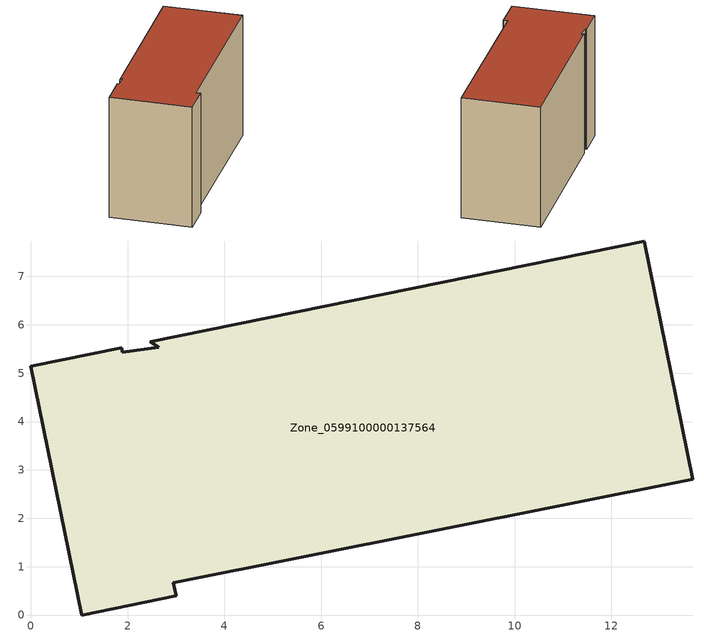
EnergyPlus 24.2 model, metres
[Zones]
Zone_0599100000137564
 floor ground (C_G): 1.88,5.53 1.89,5.43 2.65,5.53 2.46,5.65 12.68,7.73 13.68,2.81 2.95,0.67 3,0.4 1.05,0 0,5.14 z1.99
 wall outside (C_F): 2.95,0.67 13.68,2.81 12.68,7.73 2.46,5.65 2.65,5.53 1.89,5.43 1.88,5.53 0,5.14 1.05,0 3,0.4 2.95,0.67 z1.99:10.16
 roof outside (C_R): 1.89,5.43 1.88,5.53 0,5.14 1.05,0 3,0.4 2.95,0.67 13.68,2.81 12.68,7.73 2.46,5.65 2.65,5.53 z10.16
[BUILDING]
Pand.0599100000137564: North Axis=0; Terrain=City; Loads Convergence Tolerance Value=0.04; Temperature Convergence Tolerance Value=0.4; Solar Distribution=FullExterior; Maximum Number of Warmup Days=25; Minimum Number of Warmup Days=1
[Site:Location]
Rotterdam.The.Hague.AP_ZH_NLD Design_Conditions: Latitude=51.96; Longitude=4.45; Time Zone=1; Elevation=-4.5
[SITE:GROUNDTEMPERATURE:BUILDINGSURFACE]
18, 18, 18, 18, 18, 18, 18, 18, 18, 18, 18, 18
[MATERIAL] Thermal Absorptance=0.9; Solar Absorptance=0.7; Visible Absorptance=0.7
Name | Roughness | Thickness | Conductivity | Density | Specific Heat
G.TC.1965-1974 | MediumSmooth | 0.15 | 0.882353 | 540 | 1210
F.TC.1965-1974 | Rough | 0.3 | 0.697674 | 1920 | 840
R.TC.1965-1974 | MediumRough | 0.2 | 0.232558 | 1500 | 1000
[CONSTRUCTION]
C_G: G.TC.1965-1974
C_F: F.TC.1965-1974
C_R: R.TC.1965-1974
[ZONE]
Zone_0599100000137564: Type=1; Multiplier=1; Ceiling Height=Autocalculate; Volume=Autocalculate; Floor Area=autocalculate; Part of Total Floor Area=Yes
[ZONEINFILTRATION:DESIGNFLOWRATE]
Infil_Zone_0599100000137564: Zone or ZoneList or Space or SpaceList=Zone_0599100000137564; Schedule=AlwaysOn; Design Flow Rate Calculation Method=Flow/Area; Flow Rate per Floor Area=0.003; Constant Term Coefficient=1; Temperature Term Coefficient=0; Velocity Term Coefficient=0; Velocity Squared Term Coefficient=0
[HVACTEMPLATE:ZONE:IDEALLOADSAIRSYSTEM]
Zone_0599100000137564: Maximum Heating Supply Air Temperature=50; Minimum Cooling Supply Air Temperature=13; Maximum Heating Supply Air Humidity Ratio=0.0156; Minimum Cooling Supply Air Humidity Ratio=0.0077; Heating Limit=NoLimit; Cooling Limit=NoLimit; Dehumidification Control Type=ConstantSensibleHeatRatio; Cooling Sensible Heat Ratio=0.7; Dehumidification Setpoint=60; Humidification Control Type=None; Humidification Setpoint=30; Outdoor Air Method=None; Outdoor Air Flow Rate per Person=0.00944; Outdoor Air Flow Rate per Zone Floor Area=0; Outdoor Air Flow Rate per Zone=0; Demand Controlled Ventilation Type=None; Outdoor Air Economizer Type=NoEconomizer; Heat Recovery Type=None; Sensible Heat Recovery Effectiveness=0.7; Latent Heat Recovery Effectiveness=0.65
[ZONECONTROL:THERMOSTAT]
ThermostatControl_Zone_0599100000137564: Zone or ZoneList=Zone_0599100000137564; Control Type Schedule=DualSetpointControlType; Control 1=Thermostat_Zone_0599100000137564; Temperature Difference Between Cutout And Setpoint=0
[THERMOSTATSETPOINT:DUALSETPOINT]
Thermostat_Zone_0599100000137564: Heating Setpoint Temperature Schedule=HeatingSetpoint_Zone_0599100000137564; Cooling Setpoint Temperature Schedule=CoolingSetpoint_Zone_0599100000137564
[SCHEDULE:COMPACT]
HeatingSetpoint_Zone_0599100000137564: Through: 12/31, For: AllDays, Until: 24:00, 21
CoolingSetpoint_Zone_0599100000137564: Through: 12/31, For: AllDays, Until: 24:00, 24
DualSetpointControlType: Through: 12/31, For: AllDays, Until: 24:00, 4
AlwaysOn: Through: 12/31, For: AllDays, Until: 24:00, 1
